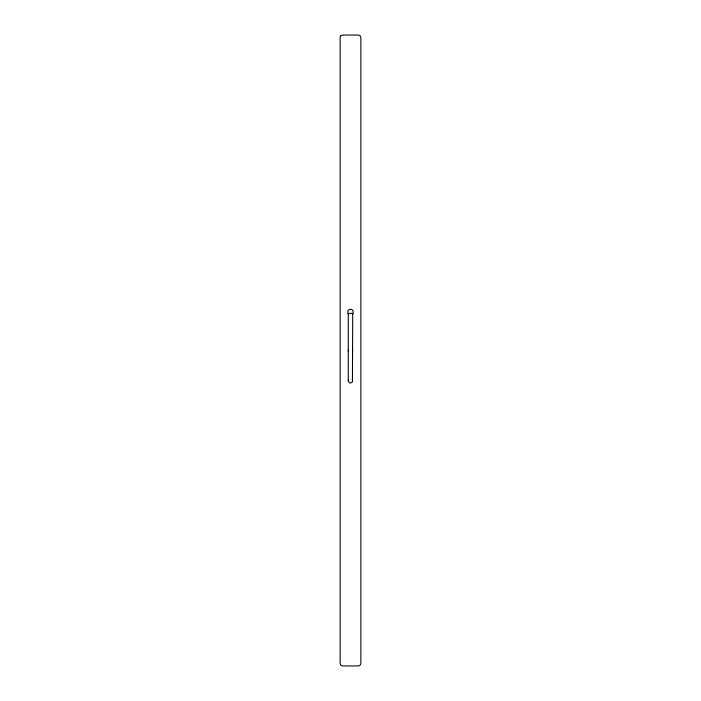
<?xml version="1.0" encoding="UTF-8"?>
<svg xmlns="http://www.w3.org/2000/svg" width="701" height="701" viewBox="0 0 701 701"><rect width="100%" height="100%" fill="white"/><g stroke="black" fill="none" stroke-linecap="round" stroke-linejoin="round"><path stroke-width="1.05" d="M352.717 313.908L352.419 381.957L350.5 383.07L349.387 382.772L348.283 380.845L348.581 379.732M353.067 313.575L353.067 310.718L351.779 309.474L350.5 309.281L349.221 309.474L347.933 310.718L347.933 313.575M352.419 379.732L352.717 380.845M348.283 313.908L348.283 380.845M348.572 351.613A2.217 2.217 0 0 1 348.572 349.396M352.419 349.396A2.217 2.217 0 0 1 352.419 351.613M348.581 314.197A2.217 0.587 0 0 1 350.5 313.312A2.217 0.587 0 0 1 352.419 314.197M340.826 35.804L340.134 37.635L340.134 663.365L340.826 665.196L342.482 665.95L358.518 665.95L360.174 665.196L360.866 663.365L360.866 37.635L360.174 35.804L358.518 35.05L342.482 35.05L340.826 35.804"/></g></svg>
